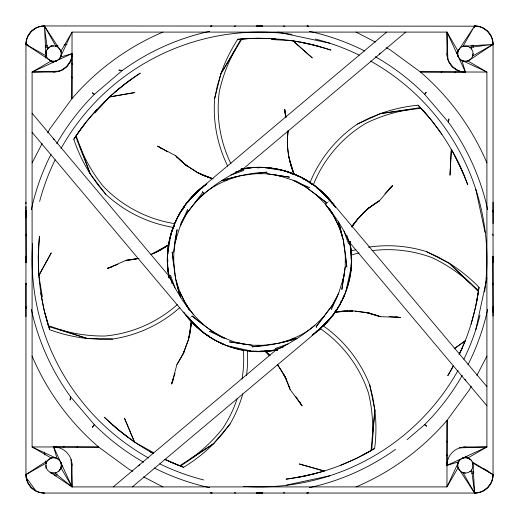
<?xml version="1.0" encoding="UTF-8"?>
<svg xmlns="http://www.w3.org/2000/svg" width="519" height="519" viewBox="0 0 519 519"><rect width="100%" height="100%" fill="white"/><g stroke="black" fill="none" stroke-linecap="round" stroke-linejoin="round"><path stroke-width="0.78" d="M25.95 202.248L25.95 203.896M26.203 262.679L25.95 206.504M493.05 316.181L492.797 256.321M493.05 223.579L493.05 202.248M179.898 307.546A130.36 130.36 0 0 1 112.61 339.037L99.836 339.283L87.062 338.459A150.186 145.067 21.4 0 1 49.675 329.701L48.384 325.711C40.527 300.41 37.284 273.766 38.581 247.323A221.256 221.256 0 0 1 39.444 236.495L38.27 256.535L38.834 275.589L42.389 296.939M492.713 308.468L493.05 306.963L493.05 312.406M223.501 338.219C205.53 328.929 191.148 314.144 180.528 297.082C172.762 275.362 171.757 252.026 177.115 229.619L173.774 252.098M345.226 266.902L341.885 289.381L345.226 266.902L345.33 253.402L343.319 240.05L338.479 221.931L332.218 212.835L325.355 204.116L315.876 194.495L305.016 186.477L295.499 180.781M38.406 267.947L38.581 247.323M351.674 261.096L351.577 254.972A126.441 126.441 0 0 1 359.109 252.967M351.59 263.12C350.63 286.047 340.847 308.377 324.686 324.686L323.467 325.731M351.629 261.673L351.545 256.399M290.017 162.097C287.442 151.833 286.767 141.097 288.194 130.6M351.577 254.972L351.013 270.691L351.564 257.898M451.335 149.258L449.999 175.111L451.335 149.258L460.106 166.184L467.749 184.751A221.256 221.256 0 0 0 463.83 174.618C453.515 150.231 439.042 127.629 420.987 108.244L418.087 105.214A150.186 145.067 -4.3 0 0 380.602 113.544L368.737 118.345L357.332 124.106A130.36 130.36 0 0 0 310.064 182.416M190.025 332.562L191.375 321.611C205.167 336.338 223.507 346.724 243.424 350.28A126.441 126.441 0 0 1 242.055 379.032M473.425 47.287L473.516 45.704M474.522 27.533L474.613 25.95C484.467 25.762 493.238 34.533 493.05 44.387L493.05 474.613C493.238 484.467 484.467 493.238 474.613 493.05L44.387 493.05C34.533 493.238 25.762 484.467 25.95 474.613L25.95 44.387C25.762 34.533 34.533 25.762 44.387 25.95L476.033 26.177M45.919 468.196L45.925 465.394M168.214 247.349L168.461 244.962L168.292 247.297M324.291 471.057L299.385 463.999L324.291 471.057L305.84 475.845L286.04 479.16A221.256 221.256 0 0 0 296.784 477.59C322.857 472.965 348.113 463.882 371.027 450.596L371.753 450.168L374.848 410.042L372.811 397.405L369.729 385.007A130.36 130.36 0 0 0 323.402 325.951A92.194 92.194 0 0 0 351.642 262.523L350.13 242.613M25.95 259.5L26.203 256.321M26.177 42.967L25.95 44.387L46.301 55.981L45.919 50.804M61.197 54.806L61.287 53.606A7.681 7.681 0 0 0 49.766 46.957A7.681 7.681 0 0 0 49.766 60.262A7.681 7.681 0 0 0 61.287 53.606L61.508 55.202M47.683 132.845L49.539 129.27L71.914 98.701L72.044 32.094L446.956 32.094L458.089 51.232L457.803 52.406M351.564 261.102L351.473 257.911M350.98 269.958L351.104 268.349M473.075 53.606A7.681 7.681 0 0 1 461.553 60.262A7.681 7.681 0 0 1 461.553 46.957A7.681 7.681 0 0 1 473.075 53.606L472.699 55.981L493.05 44.387L492.823 42.967M457.803 464.194L457.713 465.394L457.492 463.798M492.797 262.679L493.05 259.5M340.912 465.232L356.884 458.173L371.027 450.596L374.848 410.042L369.729 385.007M45.451 58.037L45.763 55.222M168.87 276.387L168.746 275.725C162.921 243.878 175.299 209.682 200.165 188.942L386.661 32.094M368.503 247.187A130.36 130.36 0 0 1 426.359 251.572L437.971 256.892L449.117 263.178A150.186 145.067 47.1 0 1 479.005 287.292L478.44 291.451C475.08 313.093 468.942 334.418 459.309 354.127M288.149 130.723L287.941 132.306A84.35 84.35 0 0 0 287.513 145.035L287.26 141.856M471.609 49.091L472.128 45.101M474.405 27.546L474.613 25.95A18.437 18.437 0 0 1 493.05 44.387L469.909 59.821L466.594 61.197M170.232 238.046L170.446 236.463M191.368 321.722L189.733 334.21L188.157 340.555L183.492 352.926L176.947 364.429L171.646 383.917L173.657 378.714M61.508 463.798L61.287 465.394A7.681 7.681 0 0 1 49.766 472.043A7.681 7.681 0 0 1 49.766 458.738A7.681 7.681 0 0 1 61.287 465.394L61.417 462.585M63.662 447.839L63.876 446.243M455.124 72.757L455.338 71.161M457.492 55.202L457.713 53.606L457.583 56.415M25.963 217.824L26.177 210.636M492.823 308.494L493.05 306.963M26.404 41.539L26.852 38.691M492.148 480.309L492.596 477.461M492.823 476.033L493.05 474.613L472.238 461.904L473.075 465.394L474.613 493.05L476.033 492.823M183.162 354.192L188.559 339.095L191.375 321.611A90.17 85.758 -22.1 0 1 189.707 334.204M476.734 301.5L479.005 287.292M167.877 261.647L167.403 255.354L169.473 242.911M169.732 241.354L169.992 239.797M170.251 238.24L171.03 233.576L173.203 228.503M343.442 277.925L338.745 293.034L331.343 309.687L332.523 305.016L338.745 293.034M343.727 276.393L344.013 274.862M344.298 273.325L344.584 271.794M227.776 166.229A130.36 130.36 0 0 1 214.645 98.591L217.247 86.089L220.893 73.815A150.186 145.067 -55.7 0 1 237.754 39.314L241.932 38.944C268.342 36.907 295.039 39.684 320.534 46.827A221.256 221.256 0 0 1 330.895 50.077L311.621 44.478L292.917 40.787L271.314 39.502M475.774 329.773L486.906 278.048M345.972 290.861L351.142 267.415M25.95 212.18L26.294 210.669M25.95 235.775L26.287 234.264M492.713 284.84L493.05 283.348M167.403 255.354L167.942 253M132.339 486.906L318.841 330.058C329.967 320.32 339.471 308.189 344.59 294.26M351.058 266L351.597 263.646L351.434 252.584L349.942 241.627L350.066 243.424L348.502 243.703L343.954 231.02L338.479 221.931L339.244 227.179L343.319 240.05L346.809 267.038L345.33 253.402M188.559 339.095L189.74 334.015M71.817 56.493C70.552 65.212 62.423 72.154 53.606 72.044L32.094 72.044L32.094 446.956L51.232 458.089L52.406 457.803M61.197 466.594L60.451 468.878L58.939 471.233M168.448 245.078L171.821 231.013L173.054 228.042M214.645 98.591L220.893 73.815L241.095 39.009M180.262 225.966L186.477 213.984L187.657 209.313L180.262 225.966L175.318 241.101M471.109 324.122L475.547 307.235L478.44 291.451L449.117 263.178L426.359 251.572M171.16 234.186L170.55 235.665L171.821 231.013M174.566 244.313L175.039 242.788M175.513 241.257L176.226 238.961M342.774 280.039L343.487 277.743M343.961 276.212L344.441 274.687M171.646 383.917L175.046 373.219M170.55 235.665L171.4 233.414M174.76 224.876L173.826 227.056L174.773 223.17L176.745 219.758M178.491 216.183L179.73 213.283L184.472 206.984M459.153 354.535L465.296 340.749L454.119 348.755M183.492 352.926L184.595 350.474A84.35 84.35 0 0 1 178.685 361.762L176.947 364.429M59.64 58.971L61.651 54.612M457.349 464.388L459.36 460.029M60.918 55.981L72.044 32.094L60.918 51.232L61.197 52.406M458.089 463.019L446.956 486.906L72.044 486.906L50.122 472.238M459.211 354.224L462.364 347.821M32.094 162.901L42.117 143.581M471.317 386.155L469.461 389.73L447.086 420.299A247.07 247.07 0 0 1 356.099 486.906M476.883 375.419L486.906 356.099M453.243 365.882L447.787 375.711A221.256 221.256 0 0 0 453.262 366.33M54.385 475.508L55.981 472.699M336.474 310.051L335.216 312.101L336.383 310.07M182.675 209.52L185.841 204.064L189.117 200.652M336.325 309.48L333.159 314.936L329.306 319.01M340.672 301.974L341.463 300.611M342.255 299.242L344.227 295.83M457.803 466.594L458.089 467.768L446.956 486.906L447.086 420.299L446.956 465.394L458.549 461.904M220.893 73.815L241.932 38.944L257.962 38.25L275.414 38.815M180.781 223.501C193.775 197.966 217.954 180.768 243.275 168.746L405.761 32.094M316.681 327.489L316.103 326.808L332.523 305.016L337 297.536M469.909 47.391L493.05 44.387L463.019 46.301L474.613 25.95L456.61 53.139M334.087 313.69L335.345 311.634M173.093 227.354A130.36 130.36 0 0 1 105.727 194.249L97.578 184.414L90.254 173.917A150.186 145.067 72.9 0 1 73.795 139.222L76.105 135.719C90.987 113.804 109.801 94.659 131.281 79.18A221.256 221.256 0 0 1 140.286 73.108L123.885 84.688L109.334 97.008L94.867 113.097M352.187 226.414L354.769 222.463L363.54 212.686L368.516 208.301L379.408 200.782L392.636 185.523L389.146 188.793M55.857 475.858L57.174 473.873M73.795 139.222L82.002 127.402L84.681 124.424M352.109 226.232L357.954 218.564L369.366 207.308M351.973 227.153L357.954 218.564M27.961 36.019L31.354 31.348L36.019 27.961M70.039 61.975L66.646 66.646L61.982 70.039M491.039 482.981L487.652 487.652L482.981 491.039M188.267 201.943L189.214 200.678M190.642 198.79L193.01 195.637L201.138 188.138L204.337 185.821M186.477 213.984L202.897 192.192M316.103 326.808L332.523 305.016M328.086 320.223L324.686 324.686L323.343 325.595M59.821 469.909L62.741 466.081M76.844 447.592L77.818 446.321M92.408 427.195L94.354 424.646L70.552 396.776A233.55 233.55 0 0 1 31.335 309.35M426.105 92.44L424.646 94.354L448.448 122.225A233.55 233.55 0 0 1 487.665 209.65M441.182 72.679L442.156 71.408M456.259 52.919L459.179 49.091M242.814 393.733A130.36 130.36 0 0 1 230.099 423.939L222.327 434.072L213.718 443.544A150.186 145.067 -30 0 1 183.557 467.314L165.23 459.529M62.39 465.861L60.918 467.768L72.044 486.906L72.044 465.394L71.142 459.698L72.044 486.906L54.813 472.978M92.388 427.182L94.354 424.646A233.55 233.55 0 0 0 143.659 462.293M426.118 92.453L424.646 94.354A233.55 233.55 0 0 0 375.341 56.707M180.417 466.14L213.718 443.544L230.099 423.939M96.891 109.464L85.557 122.756L76.105 135.719L90.254 173.917L105.727 194.249M384.936 193.684L392.636 185.523M312.055 335.235L318.841 330.058L323.246 325.407M325.997 322.494L327.651 320.755M194.58 194.962L201.138 188.138M206.958 183.758L200.165 188.942L186.775 202.845L200.353 189.176M313.872 333.698L318.841 330.058L332.225 316.155L318.647 329.825M113.239 486.906L275.725 350.254C293.786 341.71 310.81 330.525 324.505 315.876M197.33 191.803L199.549 189.669M195.034 202.293C213.114 181.695 240.362 173.145 267.038 172.191L240.05 175.682L221.918 180.528L227.179 179.756L225.765 180.502M197.979 191.18L199.199 190.136M407.078 439.651L424.646 424.646A233.55 233.55 0 0 0 462.299 375.341M32.094 132.339L188.942 318.835L190.324 317.68M191.511 316.681L192.192 316.103C206.809 328.021 222.301 339.588 241.101 343.682M327.489 202.319L325.355 204.116L333.204 215.1L339.244 227.179L332.218 212.835M328.676 201.32L330.058 200.165L486.906 386.661M368.516 208.301L366.459 210.033L368.905 207.989A84.35 84.35 0 0 1 376.684 202.429L379.408 200.782L368.905 207.989M175.052 287.987L168.934 275.576L170.498 275.297L175.052 287.987L180.528 297.082L179.756 291.821L175.682 278.95L172.191 251.962L173.67 265.598M350.066 243.424L343.954 231.02M312.931 334.632L314.183 333.633M316.065 332.147L320.45 328.67A126.441 126.441 0 0 1 368.503 393.168A146.799 141.797 -81.4 0 1 372.285 439.08M115.043 91.908L125.034 84.078M126.286 83.098L131.281 79.18M380.777 53.107L379.194 54.132M138.223 465.893L139.806 464.868M465.296 340.749L454.67 348.424M314.884 325.355C297.458 340.47 274.395 345.505 251.962 346.809L278.95 343.319L297.069 338.479L291.821 339.244L293.241 338.498M203.409 186.477L202.073 187.378C190.265 197.155 180.58 209.475 174.572 223.631A126.441 126.441 0 0 1 103.3 186.366A146.799 141.797 72.9 0 1 79.971 146.643M204.746 185.575L206.088 184.673M200.957 188.657L202.935 187.32M316.065 331.68L318.043 330.344M50.122 46.762L51.446 45.873M164.886 459.51L179.632 465.841L213.718 443.544M200.983 188.669L202.345 187.807M316.655 331.193L318.017 330.331M374.848 410.042A150.186 145.067 -81.4 0 1 374.627 448.442L371.753 450.168M60.451 57.096L72.044 53.606A18.437 18.437 0 0 1 59.309 71.142L32.094 72.044L51.232 60.911L52.406 61.197M467.768 60.911L486.906 72.044L486.906 446.956L467.768 458.089L466.594 457.803M46.301 463.019L25.95 474.613L26.177 476.033M362.106 455.526L374.627 448.442M150.938 254.492L168.461 244.962L167.313 259.429L168.312 273.046L168.986 276.179M158.425 251.099L168.377 245.026L157.594 251.533L151.645 254.258M153.04 253.661L157.075 251.741M54.534 61.586L55.981 60.911M463.019 458.089L464.466 457.414M32.094 72.044L72.044 53.606L71.914 98.701A247.07 247.07 0 0 1 162.901 32.094M486.906 446.956L446.956 465.394A18.437 18.437 0 0 1 465.394 446.956L486.906 446.956L459.698 447.858L465.394 446.956M357.332 124.106L380.602 113.544L420.409 107.634M112.013 266.954L107.446 268.388L125.987 260.376L138.579 258.443A84.35 84.35 0 0 1 129.166 260.071L125.987 260.376L139.066 258.326M51.232 458.089L25.95 474.613A18.437 18.437 0 0 0 44.387 493.05L42.967 492.823M107.446 268.388L117.93 264.372M231.013 175.052L243.703 170.498L243.424 168.934L242.613 168.87M287.98 343.954L275.297 348.502L275.725 350.254L256.483 351.642L269.342 350.597M235.198 172.178L243.534 169.538M275.466 349.462L283.802 346.822M224.682 179.542L236.975 176.454M282.025 342.546L294.318 339.458M210.539 26.294L212.037 25.95L210.506 26.177M234.16 26.287L235.652 25.95M242.399 168.98L249.263 168.033M308.338 492.706L306.82 493.05L308.364 492.823M283.225 493.05L284.736 492.713M296.784 477.59L316.934 473.172M286.67 485.051L329.773 475.774M242.159 168.954L241.627 169.058L243.424 168.934M276.841 350.046L277.373 349.942L275.576 350.066M276.03 350.195L276.387 350.13M38.691 26.852L41.539 26.404M42.967 26.177L44.387 25.95L60.918 51.232M53.606 72.044L59.309 71.142M477.461 492.596L480.309 492.148M269.374 355.658L265.585 351.493L275.161 350.091M380.602 113.544L420.987 108.244L431.523 120.35L441.961 134.35M335.235 206.945C315.033 177.336 276.75 161.844 241.627 169.058L246.343 168.701M271.872 350.357L277.373 349.942L266.416 351.428L255.354 351.597L253 351.058M463.798 61.508L465.394 61.287L464.194 61.197M340.334 311.4L335.319 312.081L347.86 310.894L354.399 311.017L367.497 312.814L380.168 316.635L400.35 317.466L395.621 316.778M55.202 457.492L53.606 457.713L54.813 457.803M243.275 168.746L252.584 167.572M250.774 167.864C265.404 166.197 280.202 168.922 293.936 173.982L288.882 157.004M55.222 45.763L58.037 45.451M64.09 44.868L66.886 44.563M270.944 350.461L277.373 349.942M256.321 26.203L262.679 26.203M53.606 45.925L50.804 45.919M262.705 351.441L265.91 351.188M262.679 492.797L256.321 492.797M257.353 167.877L263.646 167.403L276.089 169.473M224.779 179.937L227.179 179.756M291.821 339.244L294.221 339.063M255.354 351.597L261.647 351.123M237.754 39.314L252.111 38.367L256.911 38.653M341.787 311.257L345.459 311.017M50.804 473.081L53.606 473.075M463.019 60.911L486.906 72.044L420.299 71.914L389.73 49.539L386.155 47.683M167.41 259.5L167.436 261.102M349.903 310.939L352.888 310.952L335.216 312.101A90.17 85.758 55.1 0 1 347.86 310.92M253.402 173.67L266.902 173.774L289.381 177.115L266.902 173.774M252.098 345.226L229.619 341.885L252.098 345.226L265.598 345.33M48.637 326.509L87.062 338.459L112.61 339.037M471.713 473.425L473.296 473.516M27.552 44.485L25.95 44.387A18.437 18.437 0 0 1 44.387 25.95L55.981 46.301M45.192 45.575L47.599 45.724M355.139 311.121L369.593 312.97M247.485 350.747L250.69 351M252.292 351.123L259.5 351.59M465.394 473.075L463.019 472.699L474.613 493.05A18.437 18.437 0 0 0 493.05 474.613L472.699 463.019M389.166 316.532L400.35 317.466M27.546 44.595L25.95 44.387L53.139 62.39M45.101 46.872L49.091 47.391L47.391 49.091L44.387 25.95L45.925 53.606M469.909 471.609L473.899 472.128M255.53 351.065L258.709 351.486M55.202 61.508L53.606 61.287L56.415 61.417M71.161 63.662L72.757 63.876M446.243 455.124L447.839 455.338M463.798 457.492L465.394 457.713L462.585 457.583M210.636 492.823L212.18 493.05L210.669 492.706M308.494 26.177L306.963 25.95L308.468 26.294M477.461 26.404L480.309 26.852M38.691 492.148L41.539 492.596M277.646 169.732L279.203 169.992M280.76 170.251L285.424 171.03L290.497 173.203M367.497 312.814L364.863 312.282L367.984 312.918A84.35 84.35 0 0 1 377.177 315.533L380.168 316.635L367.984 312.918M278.048 32.094L329.773 43.226M228.139 345.972L251.585 351.142M234.264 492.713L235.775 493.05M283.348 25.95L284.84 26.287M263.646 167.403L266 167.942M183.758 312.042C193.898 326.496 208.236 338.317 224.74 344.59M300.462 42.065L320.534 46.827M462.507 71.817C453.788 70.552 446.846 62.423 446.956 53.606L446.956 32.094L465.394 72.044L420.299 71.914A247.07 247.07 0 0 1 486.906 162.901M293.034 180.255L305.016 186.477L309.687 187.657L293.034 180.255L277.899 175.318M213.984 332.523L209.313 331.343L225.966 338.745M274.687 174.566L276.212 175.039M277.743 175.513L280.039 176.226M238.967 342.774L241.257 343.487M242.788 343.961L244.313 344.434M40.806 293.086L44.141 310.232L48.384 325.711L87.062 338.459M212.66 178.789L203.727 175.513M161.714 148.836L157.75 146.163L175.571 155.668L185.328 164.607L196.351 171.912L202.189 174.858L212.563 178.692M297.601 175.941L301.351 177.355L309.577 182.396M183.557 467.314L170.213 461.942L166.709 459.99M184.167 164.004L197.687 172.626L213.303 178.938M293.929 174.28L301.351 177.355M302.583 178.523L305.548 179.749L307.462 181.202M294.124 174.76L291.95 173.826L295.83 174.773L299.242 176.745M302.817 178.491L305.717 179.73L312.016 184.472M59.231 459.523L57.096 458.549L53.606 446.956L32.094 446.956L55.981 458.089M460.029 59.64L464.388 61.651M197.687 172.626L203.046 175.234M356.099 32.094L375.419 42.117M132.851 471.317L129.27 469.461L98.701 447.086A247.07 247.07 0 0 1 32.094 356.099M143.581 476.883L162.901 486.906M149.407 451.42L153.63 453.625M153.403 452.581L134.499 442.058L119.247 430.614L104.313 417.205A221.256 221.256 0 0 0 112.234 424.633C124.871 435.59 138.476 445.484 153.209 453.45M309.48 182.675L314.936 185.841M209.52 336.325L204.064 333.159L200.652 329.883M219.758 342.255L223.17 344.227M157.75 146.163L167.423 151.853M176.408 157.14L177.79 157.958A84.35 84.35 0 0 0 184.933 164.302L187.469 166.229L185.328 164.607M471.233 460.061L465.867 456.61M484.454 468.878L489.08 471.966M482.981 27.961L487.652 31.348L491.039 36.019M457.025 70.039L452.354 66.646L448.967 61.975M317.057 188.267L318.322 189.214M320.21 190.635L323.363 193.01L329.896 200.295M305.016 186.477L326.808 202.897L315.876 194.495M49.091 59.821L52.919 62.741M71.408 76.844L72.679 77.818M92.44 92.895L94.354 94.354L122.225 70.552A233.55 233.55 0 0 1 209.65 31.335M426.56 426.105L424.646 424.646L426.547 426.118M446.321 441.182L447.599 442.156M466.081 456.259L469.909 459.179M192.192 316.103L203.124 324.505M92.453 92.882L94.354 94.354A233.55 233.55 0 0 0 56.707 143.659M112.234 424.633L117.781 429.129M119.013 430.128L128.251 437.627M184.933 164.302L175.571 155.668M265.585 351.493L269.841 355.56M449.117 263.178L478.557 290.621M185.821 314.663L188.138 317.868L194.962 324.42M188.942 318.835L202.845 332.225L189.176 318.647M329.825 200.353L316.162 186.775L330.058 200.165L332.316 203.39M265.663 351.564L269.491 355.528M188.138 317.868L195.644 325.99M418.087 105.214L427.779 115.847M186.483 315.52L188.572 317.965M189.617 319.191L191.699 321.631M350.254 243.275L486.906 405.761M200.165 188.942L200.594 189.454M202.326 191.511L204.116 193.645M318.407 329.546L318.841 330.058M32.094 113.239L168.746 275.725M335.293 207.1L328.397 198.239L320.859 190.694L313.372 184.686A126.441 126.441 0 0 1 365.558 123.49A146.799 141.797 -4.3 0 1 409.478 109.587M277.509 364.662L281.992 371.351L285.158 377.177L290.063 389.464L302 405.761L299.586 401.635M190.966 320.165L191.946 321.436M325.815 204.746L332.964 214.944M465.893 380.777L464.875 379.194M53.107 138.223L54.132 139.806M26.177 477.493L36.019 491.039L31.354 487.652L27.961 482.981M330.863 201.132L333.179 204.337M330.356 200.937L332.192 203.493M179.937 294.221L179.756 291.821L185.796 303.9L193.645 314.884M277.503 364.591L286.741 379.603M187.32 316.065L188.657 318.043M285.158 377.177L283.925 374.783A84.35 84.35 0 0 1 289.064 386.441L289.952 387.777M295.752 396.438L302 405.761M330.331 200.983L331.193 202.345M187.807 316.655L188.669 318.017M329.61 208.612L333.036 214.814M185.796 303.9L188.916 309.551M180.502 293.241L179.756 291.821L186.782 306.165M186.094 303.862L189.448 310.239M455.033 155.96L463.83 174.618M457.414 54.534L458.089 55.981M60.918 463.019L61.592 464.466M72.044 486.906L53.606 446.956L98.701 447.086L53.606 446.956A18.437 18.437 0 0 1 72.044 465.394M338.609 226.037L340.451 230.332L342.436 237.06M290.393 163.53L293.936 173.982A90.17 85.758 -47.8 0 1 289.972 161.915M458.089 467.768L474.613 493.05L471.609 469.909M75.638 136.419L90.254 173.917M289.064 386.441L290.063 389.464M293.89 173.878C290.004 163.803 287.468 153.189 287.442 142.349M346.822 235.198L349.462 243.534M169.538 275.466L172.178 283.802M461.904 60.451L465.394 72.044A18.437 18.437 0 0 1 447.858 59.302L446.956 53.606M49.675 329.701L45.159 313.541M339.465 224.682L342.546 236.975M176.454 282.025L179.542 294.318M350.182 243.515L350.935 249.886M492.713 210.532L493.05 212.037L492.823 210.506M492.713 234.16L493.05 235.652M26.287 284.736L25.95 283.225L25.95 316.752M26.294 308.331L25.95 306.82L26.177 308.364M475.774 189.227L485.051 232.33M350.357 247.128L349.942 241.627L350.046 242.159M168.954 276.841L169.058 277.373L168.934 275.576M285.054 114.05L284.672 109.282L286.144 117.229M349.624 241.685L351.298 250.969A130.36 130.36 0 0 1 355.93 249.71M492.148 38.691L492.596 41.539M26.404 477.461L26.852 480.309M284.672 109.282L285.8 117.223M167.572 266.416L169.058 277.373L168.707 272.657M44.563 452.114L44.868 454.91M45.451 460.963L45.763 463.778M349.942 241.627L350.468 248.056M350.597 249.658L351.642 262.523M351.123 257.353L351.597 263.646M45.575 45.192L45.724 47.599M446.956 32.094L447.858 59.302M493.031 256.321A233.55 233.55 0 0 1 493.031 262.679M487.665 309.35A233.55 233.55 0 0 1 467.956 364.818M395.491 449.376A233.55 233.55 0 0 1 309.35 487.665M262.679 493.031A233.55 233.55 0 0 1 256.321 493.031M209.65 487.665A233.55 233.55 0 0 1 154.182 467.956M25.969 262.679A233.55 233.55 0 0 1 25.969 256.321M31.335 209.65A233.55 233.55 0 0 1 51.044 154.182M256.321 25.969A233.55 233.55 0 0 1 262.679 25.969M309.35 31.335A233.55 233.55 0 0 1 364.818 51.044M370.43 60.989A227.406 227.406 0 0 1 484.577 291.944M479.952 315.286A227.406 227.406 0 0 1 463.882 359.2M458.011 370.43A227.406 227.406 0 0 1 243.645 486.348M203.714 479.952A227.406 227.406 0 0 1 159.8 463.882M148.57 458.011A227.406 227.406 0 0 1 32.652 243.638M39.645 201.404A227.406 227.406 0 0 1 55.118 159.8M60.989 148.57A227.406 227.406 0 0 1 291.944 34.423M315.293 39.048A227.406 227.406 0 0 1 359.2 55.118M320.45 328.67A92.194 92.194 0 0 1 316.214 332.179M277.172 349.981A92.194 92.194 0 0 1 268.595 351.24M267.026 351.382A92.194 92.194 0 0 1 196.253 326.574M194.554 324.933A92.194 92.194 0 0 1 187.216 316.726M169.285 278.489A92.194 92.194 0 0 1 204.953 185.179M240.712 169.246A92.194 92.194 0 0 1 332.543 203.247M333.49 204.505A92.194 92.194 0 0 1 335.319 207.055M211.72 178.51A90.17 85.758 80.8 0 1 202.202 174.832M265.566 351.512A90.17 85.758 -73.5 0 1 270.107 355.872M247.388 350.889A130.36 130.36 0 0 1 246.506 375.685M168.448 244.942A90.17 85.758 29.4 0 1 157.581 251.507M230.968 163.842A126.441 126.441 0 0 1 219.29 91.779A146.799 141.797 -55.7 0 1 235.801 48.773M177.349 304.575A126.441 126.441 0 0 1 104.929 336.027A146.799 141.797 21.4 0 1 59.328 329.494M237.202 398.683A126.441 126.441 0 0 1 222.956 428.058A146.799 141.797 -30 0 1 189.422 459.646M372.149 250.638A126.441 126.441 0 0 1 431.964 257.619A146.799 141.797 47.1 0 1 470.22 283.29M351.798 226.654A90.17 85.758 3.6 0 1 354.795 222.476M70.552 396.776L70.123 399.967L70.552 396.776M448.877 119.033L448.448 122.225L448.89 119.013M41.987 269.659L38.834 275.589L51.251 252.876L41.987 269.659M115.945 95.781L109.334 97.008L134.836 92.557L115.945 95.781M122.225 70.552L119.033 70.123L122.225 70.552M297.997 45.185L292.917 40.787L312.295 57.946L297.997 45.185M134.499 442.058L124.482 418.184L134.499 442.058M461.553 472.043A7.681 7.681 0 0 0 473.075 465.394A7.681 7.681 0 0 0 461.553 458.738A7.681 7.681 0 0 0 461.553 472.043"/></g></svg>
